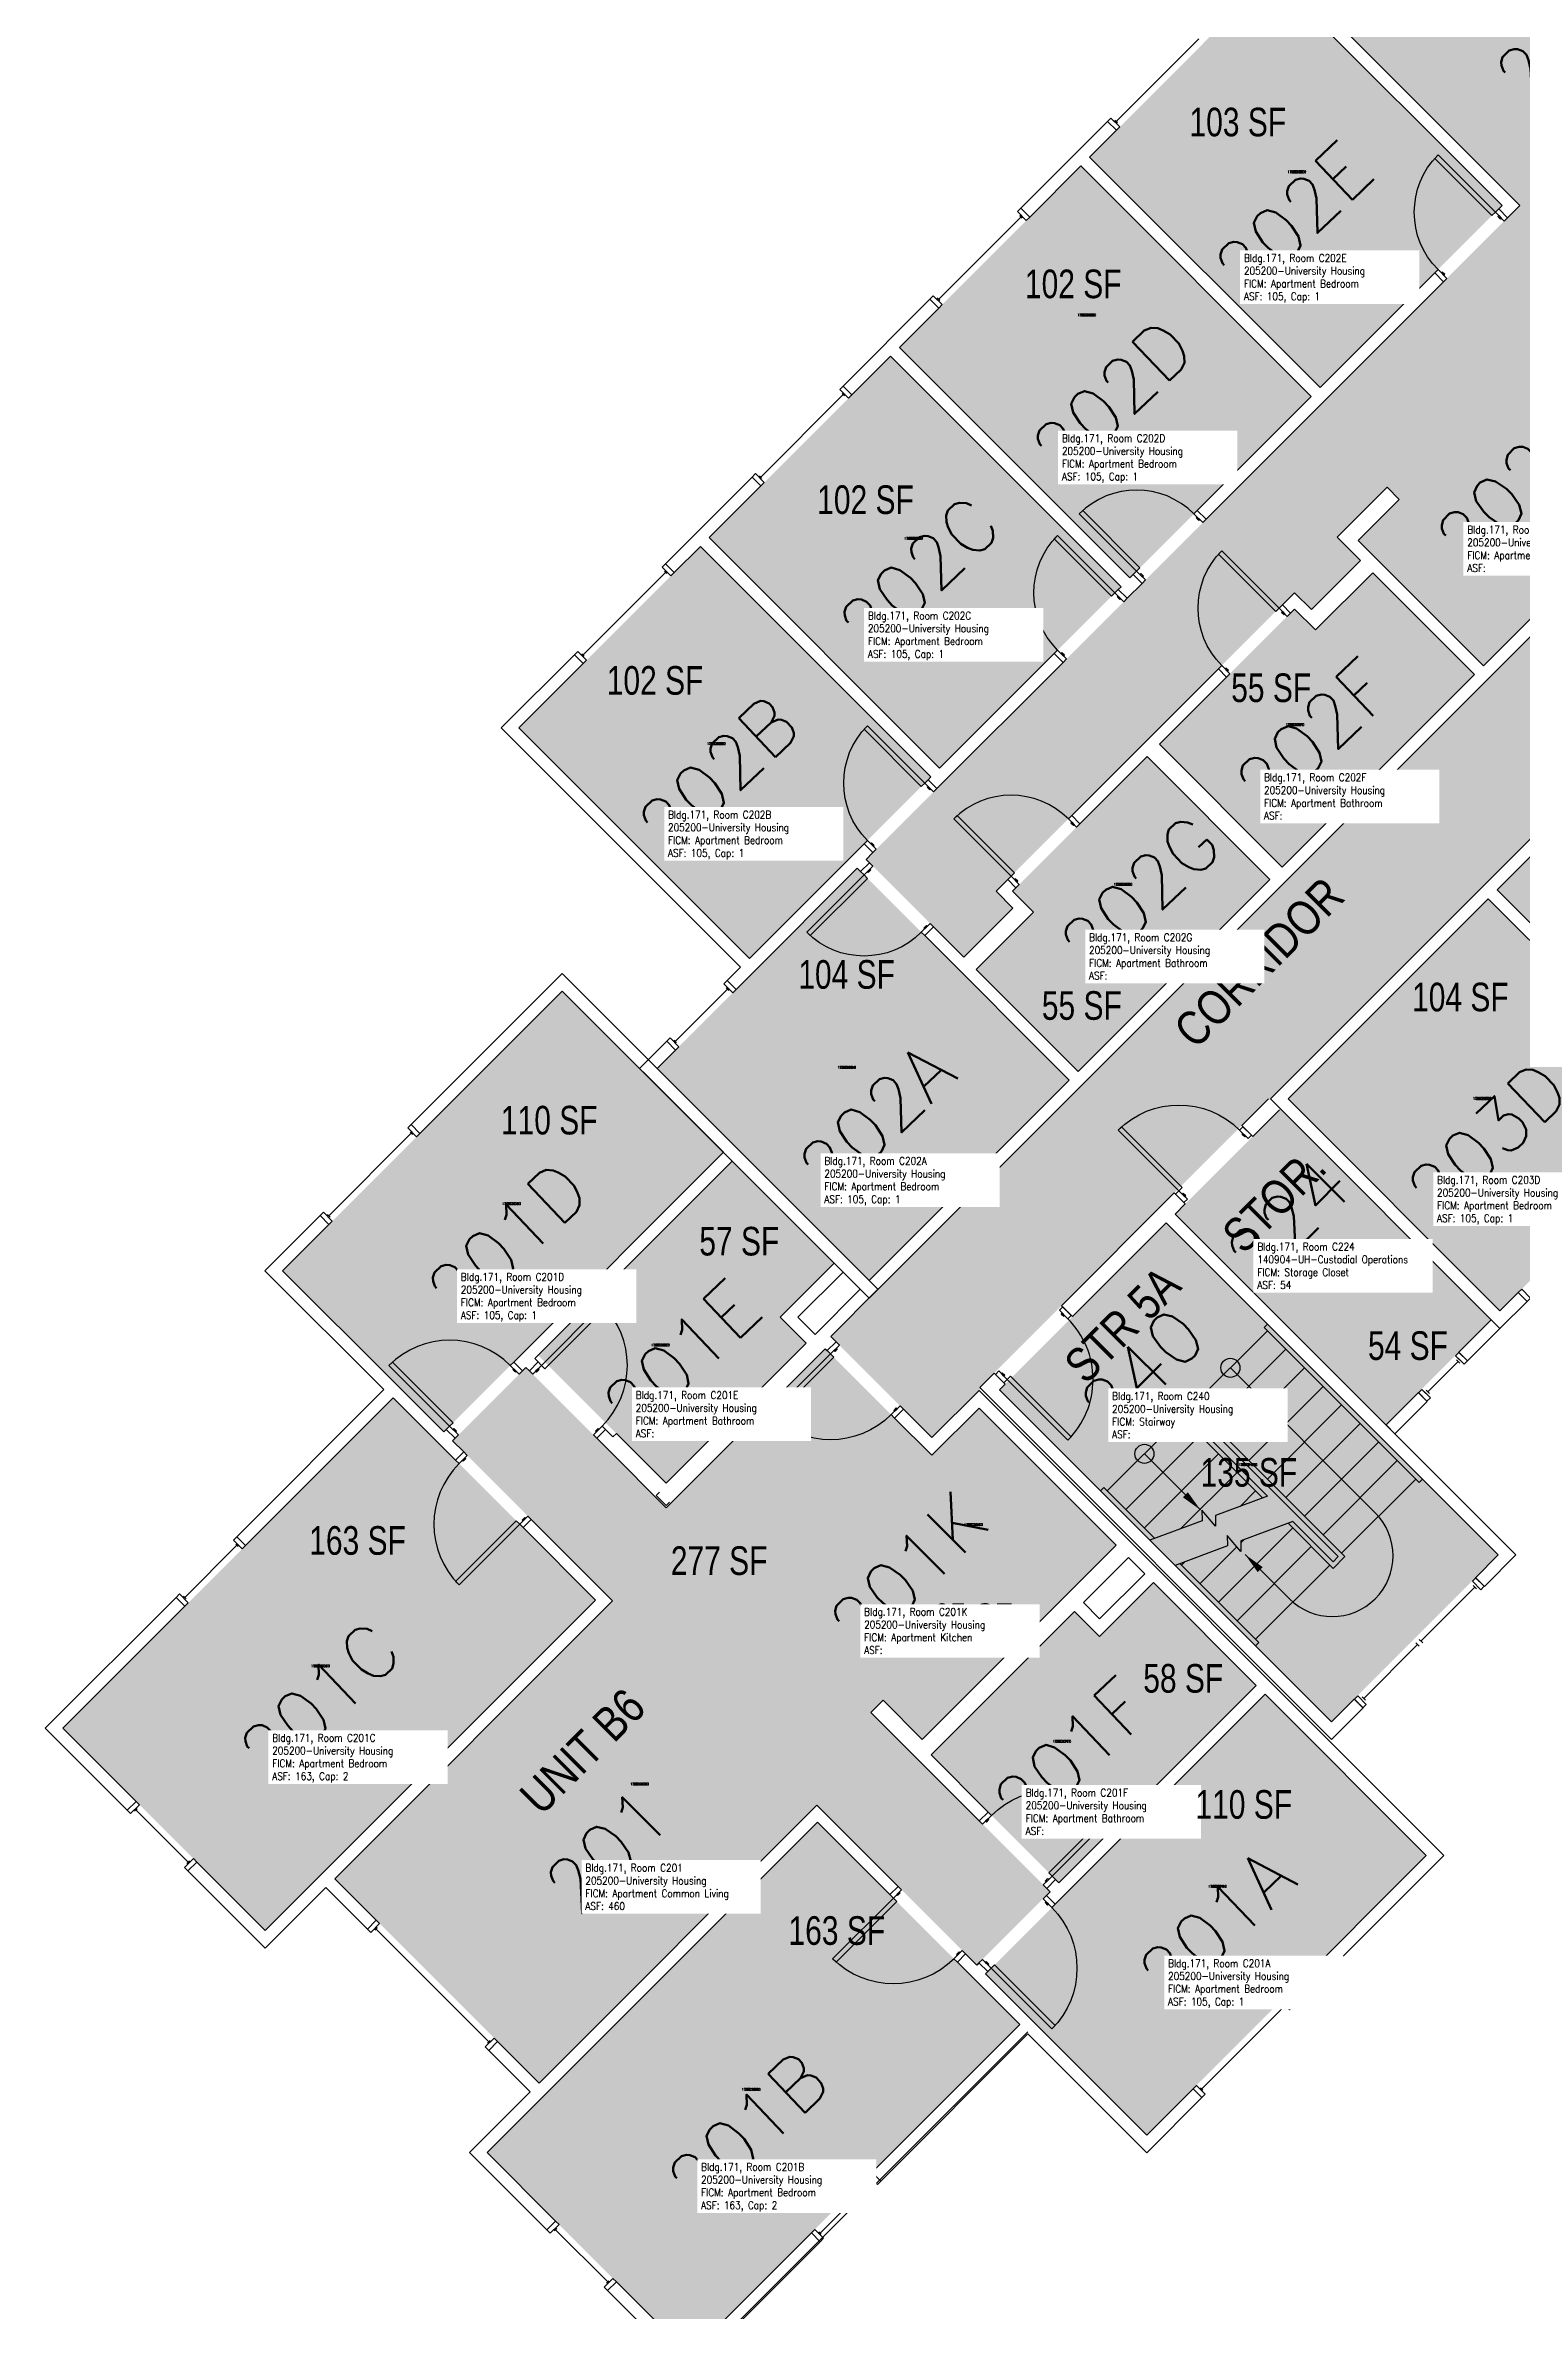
# Model space of a CAD drawing. Header units: inches. Extents: x 56 to 3925, y -1092 to 1472.
# Drawn here: x 56 to 675, y -216 to 735 of the extents above; entities that cross this region are included whole.
import ezdxf
from ezdxf.enums import TextEntityAlignment as Align

# ---------------------------------------------------------------- set-up
doc = ezdxf.new("R2010")
doc.units = ezdxf.units.IN
doc.header["$LTSCALE"] = 48
doc.header["$MEASUREMENT"] = 0
for name, color, linetype in [('A-DOOR', 2, 'Continuous'), ('A-FLOR', 3, 'Continuous'), ('A-GLAZ', 1, 'Continuous'), ('A-IDEN-RNUM', 7, 'Continuous'), ('A-IDEN-SNUM', 4, 'Continuous'), ('A-IDEN-VNUM', 4, 'Continuous'), ('A-MISC', 1, 'Continuous'), ('A-WALL', 5, 'Continuous'), ('AREA-TEXT', 3, 'Continuous'), ('Rooms-Category-Color', 7, 'Continuous'), ('Rooms-College-Color', 7, 'Continuous'), ('Rooms-Department-Color', 7, 'Continuous'), ('Rooms-Division-Color', 7, 'Continuous'), ('Rooms-Information', 7, 'Continuous')]:
    doc.layers.add(name, color=color, linetype=linetype)
doc.styles.add('AREA', font='arial.ttf', dxfattribs={"width": 0.75, "height": 12})
doc.styles.add('DIMS', font='ARIALN.TTF')
doc.styles.add('ROOMSNUMBER', font='txt.shx', dxfattribs={"height": 0.03})
doc.styles.add('ROOMVNUMBER', font='simplex.shx', dxfattribs={"width": 0.85})
doc.styles.get("Standard").update_dxf_attribs({"font": 'ARIALN.TTF'})
doc.dimstyles.new('NBA 2004', dxfattribs={"dimscale": 128, "dimtxt": 0.125, "dimasz": 0.09375, "dimexe": 0.125, "dimexo": 0.125, "dimgap": 0.0625, "dimtad": 1, "dimdec": 3, "dimzin": 3, "dimdsep": 46, "dimlunit": 4, "dimtxsty": 'DIMS', "dimblk": 'ARCHTICK', "dimcen": 0.09375, "dimdle": 0.125, "dimclrd": 256, "dimclre": 256, "dimclrt": 2, "dimadec": 0, "dimazin": 0, "dimtfac": 0.75, "dimtdec": 3, "dimtmove": 2, "dimatfit": 2, "dimfxl": 0.125, "dimfrac": 2, "dimtolj": 1, "dimtzin": 0, "dimlwd": -1, "dimlwe": -1, "dimarcsym": 0})

# ---------------------------------------------------------------- blocks, each defined once
blk = doc.blocks.new('_ArchTick')
at = {"color": 0, "linetype": 'ByBlock', "const_width": 0.15}
blk.add_lwpolyline([(-0.5, -0.5), (0.5, 0.5)], dxfattribs=at)

msp = doc.modelspace()

# ---------------------------------------------------------------- hatches: boundary and pattern name
at = {"layer": 'Rooms-Category-Color', "true_color": 0xadadad}
for points in [[(569.68, 292.65), (829.92, 552.89), (847.6, 535.21), (905.81, 593.42), (888.13, 611.1), (1018.27, 741.23), (1035.94, 723.55), (1094.16, 781.77), (1076.48, 799.44), (1290.58, 1013.54), (1248.16, 1055.96), (385.23, 193.02), (427.66, 150.59), (448.16, 171.1), (447.71, 171.55), (568.89, 292.74), (569.33, 292.29)], [(595.32, 31.37), (665.32, 101.38), (526.02, 240.67), (456.02, 170.67)]]:
    msp.add_hatch(color=253, dxfattribs=at).paths.add_polyline_path(points)
at = {"layer": 'Rooms-Category-Color', "true_color": 0x728ef3}
for points in [[(400.07, 393.15), (674.33, 667.41), (588.77, 752.97), (684.59, 848.79), (801.35, 732.03), (780.95, 711.63), (792.71, 699.87), (796.16, 703.32), (787.85, 711.63), (804.8, 728.58), (859.07, 674.31), (842.12, 657.36), (823.03, 676.45), (819.58, 673), (820.99, 671.59), (775.74, 626.34), (793.42, 608.66), (760.75, 575.99), (750.85, 585.89), (745.72, 580.76), (703.04, 623.45), (623.76, 544.16), (618.63, 549.29), (597.68, 528.34), (607.48, 518.54), (586.89, 497.94), (579.82, 505.01), (454.6, 379.8), (461.67, 372.73), (441.08, 352.13)], [(493.85, 687.74), (570.21, 764.11), (666.91, 667.41), (590.54, 591.05)], [(414.03, 607.93), (490.13, 684.03), (586.83, 587.33), (510.73, 511.23)], [(755.62, 570.86), (659.1, 474.34), (606.52, 526.93), (703.04, 623.45)], [(410.32, 604.22), (334.22, 528.11), (430.91, 431.42), (507.02, 507.52)], [(330.5, 524.4), (254.4, 448.3), (351.1, 351.6), (427.2, 427.7)], [(574.64, 389.89), (655.39, 470.63), (612.61, 513.41), (588.57, 489.37), (579.82, 498.12), (523.11, 441.42)], [(743.1, 350.1), (799.06, 406.06), (744.79, 460.33), (664.79, 380.33), (707.57, 337.55), (731.61, 361.59)], [(461.5, 379.8), (517.99, 436.29), (569.52, 384.76), (488.98, 304.23), (446.2, 347.01), (470.25, 371.05)], [(401.3, 216.55), (312.38, 305.46), (396.35, 389.43), (485.27, 300.51)], [(577.11, 292.65), (666.03, 203.73), (750, 287.7), (661.08, 376.62)], [(272.53, 337.89), (340.15, 270.27), (252.08, 182.2), (222.86, 152.98), (155.24, 220.6)], [(573.84, 288.49), (529.73, 244.39), (618.21, 155.91), (662.31, 200.02)], [(343.86, 266.56), (386.66, 223.76), (364.03, 201.13), (374.97, 190.2), (316.19, 131.42), (262.46, 185.15)], [(262.81, -120.14), (177.09, -34.42), (293.67, 82.17), (226.57, 149.27), (257.33, 180.03), (316.19, 121.17), (382.93, 187.9), (427.66, 143.17), (366.05, 81.56), (407.15, 40.46), (402.02, 35.34), (477.24, -39.88), (446.48, -70.64), (379.4, -3.55)], [(201.65, 167.3), (286.5, 82.45), (147.91, -56.15), (63.05, 28.71)], [(447.45, 162.97), (505, 105.43), (423.59, 24.02), (366.05, 81.56)], [(520.65, 89.77), (563.77, 46.65), (480.95, -36.17), (427.3, 17.48), (487.49, 77.67), (498.02, 67.15)], [(567.49, 42.94), (635.1, -24.68), (517.81, -141.97), (450.19, -74.35)], [(379.66, -10.71), (464.51, -95.57), (325.92, -234.16), (241.07, -149.31)]]:
    msp.add_hatch(color=171, dxfattribs=at).paths.add_polyline_path(points)
at = {"layer": 'Rooms-College-Color', "true_color": 0xadadad}
for points in [[(569.68, 292.65), (829.92, 552.89), (847.6, 535.21), (905.81, 593.42), (888.13, 611.1), (1018.27, 741.23), (1035.94, 723.55), (1094.16, 781.77), (1076.48, 799.44), (1290.58, 1013.54), (1248.16, 1055.96), (385.23, 193.02), (427.66, 150.59), (448.16, 171.1), (447.71, 171.55), (568.89, 292.74), (569.33, 292.29)], [(400.07, 393.15), (674.33, 667.41), (588.77, 752.97), (684.59, 848.79), (801.35, 732.03), (780.95, 711.63), (792.71, 699.87), (796.16, 703.32), (787.85, 711.63), (804.8, 728.58), (859.07, 674.31), (842.12, 657.36), (823.03, 676.45), (819.58, 673), (820.99, 671.59), (775.74, 626.34), (793.42, 608.66), (760.75, 575.99), (750.85, 585.89), (745.72, 580.76), (703.04, 623.45), (623.76, 544.16), (618.63, 549.29), (597.68, 528.34), (607.48, 518.54), (586.89, 497.94), (579.82, 505.01), (454.6, 379.8), (461.67, 372.73), (441.08, 352.13)], [(493.85, 687.74), (570.21, 764.11), (666.91, 667.41), (590.54, 591.05)], [(414.03, 607.93), (490.13, 684.03), (586.83, 587.33), (510.73, 511.23)], [(755.62, 570.86), (659.1, 474.34), (606.52, 526.93), (703.04, 623.45)], [(410.32, 604.22), (334.22, 528.11), (430.91, 431.42), (507.02, 507.52)], [(330.5, 524.4), (254.4, 448.3), (351.1, 351.6), (427.2, 427.7)], [(574.64, 389.89), (655.39, 470.63), (612.61, 513.41), (588.57, 489.37), (579.82, 498.12), (523.11, 441.42)], [(743.1, 350.1), (799.06, 406.06), (744.79, 460.33), (664.79, 380.33), (707.57, 337.55), (731.61, 361.59)], [(461.5, 379.8), (517.99, 436.29), (569.52, 384.76), (488.98, 304.23), (446.2, 347.01), (470.25, 371.05)], [(401.3, 216.55), (312.38, 305.46), (396.35, 389.43), (485.27, 300.51)], [(577.11, 292.65), (666.03, 203.73), (750, 287.7), (661.08, 376.62)], [(272.53, 337.89), (340.15, 270.27), (252.08, 182.2), (222.86, 152.98), (155.24, 220.6)], [(573.84, 288.49), (529.73, 244.39), (618.21, 155.91), (662.31, 200.02)], [(343.86, 266.56), (386.66, 223.76), (364.03, 201.13), (374.97, 190.2), (316.19, 131.42), (262.46, 185.15)], [(595.32, 31.37), (665.32, 101.38), (526.02, 240.67), (456.02, 170.67)], [(262.81, -120.14), (177.09, -34.42), (293.67, 82.17), (226.57, 149.27), (257.33, 180.03), (316.19, 121.17), (382.93, 187.9), (427.66, 143.17), (366.05, 81.56), (407.15, 40.46), (402.02, 35.34), (477.24, -39.88), (446.48, -70.64), (379.4, -3.55)], [(201.65, 167.3), (286.5, 82.45), (147.91, -56.15), (63.05, 28.71)], [(447.45, 162.97), (505, 105.43), (423.59, 24.02), (366.05, 81.56)], [(520.65, 89.77), (563.77, 46.65), (480.95, -36.17), (427.3, 17.48), (487.49, 77.67), (498.02, 67.15)], [(567.49, 42.94), (635.1, -24.68), (517.81, -141.97), (450.19, -74.35)], [(379.66, -10.71), (464.51, -95.57), (325.92, -234.16), (241.07, -149.31)]]:
    msp.add_hatch(color=253, dxfattribs=at).paths.add_polyline_path(points)
at = {"layer": 'Rooms-Department-Color', "true_color": 0xacacac}
for points in [[(569.68, 292.65), (829.92, 552.89), (847.6, 535.21), (905.81, 593.42), (888.13, 611.1), (1018.27, 741.23), (1035.94, 723.55), (1094.16, 781.77), (1076.48, 799.44), (1290.58, 1013.54), (1248.16, 1055.96), (385.23, 193.02), (427.66, 150.59), (448.16, 171.1), (447.71, 171.55), (568.89, 292.74), (569.33, 292.29)], [(595.32, 31.37), (665.32, 101.38), (526.02, 240.67), (456.02, 170.67)]]:
    msp.add_hatch(color=253, dxfattribs=at).paths.add_polyline_path(points)
at = {"layer": 'Rooms-Department-Color', "true_color": 0x604aed}
for points in [[(400.07, 393.15), (674.33, 667.41), (588.77, 752.97), (684.59, 848.79), (801.35, 732.03), (780.95, 711.63), (792.71, 699.87), (796.16, 703.32), (787.85, 711.63), (804.8, 728.58), (859.07, 674.31), (842.12, 657.36), (823.03, 676.45), (819.58, 673), (820.99, 671.59), (775.74, 626.34), (793.42, 608.66), (760.75, 575.99), (750.85, 585.89), (745.72, 580.76), (703.04, 623.45), (623.76, 544.16), (618.63, 549.29), (597.68, 528.34), (607.48, 518.54), (586.89, 497.94), (579.82, 505.01), (454.6, 379.8), (461.67, 372.73), (441.08, 352.13)], [(493.85, 687.74), (570.21, 764.11), (666.91, 667.41), (590.54, 591.05)], [(414.03, 607.93), (490.13, 684.03), (586.83, 587.33), (510.73, 511.23)], [(755.62, 570.86), (659.1, 474.34), (606.52, 526.93), (703.04, 623.45)], [(410.32, 604.22), (334.22, 528.11), (430.91, 431.42), (507.02, 507.52)], [(330.5, 524.4), (254.4, 448.3), (351.1, 351.6), (427.2, 427.7)], [(574.64, 389.89), (655.39, 470.63), (612.61, 513.41), (588.57, 489.37), (579.82, 498.12), (523.11, 441.42)], [(743.1, 350.1), (799.06, 406.06), (744.79, 460.33), (664.79, 380.33), (707.57, 337.55), (731.61, 361.59)], [(461.5, 379.8), (517.99, 436.29), (569.52, 384.76), (488.98, 304.23), (446.2, 347.01), (470.25, 371.05)], [(401.3, 216.55), (312.38, 305.46), (396.35, 389.43), (485.27, 300.51)], [(577.11, 292.65), (666.03, 203.73), (750, 287.7), (661.08, 376.62)], [(272.53, 337.89), (340.15, 270.27), (252.08, 182.2), (222.86, 152.98), (155.24, 220.6)], [(573.84, 288.49), (529.73, 244.39), (618.21, 155.91), (662.31, 200.02)], [(343.86, 266.56), (386.66, 223.76), (364.03, 201.13), (374.97, 190.2), (316.19, 131.42), (262.46, 185.15)], [(262.81, -120.14), (177.09, -34.42), (293.67, 82.17), (226.57, 149.27), (257.33, 180.03), (316.19, 121.17), (382.93, 187.9), (427.66, 143.17), (366.05, 81.56), (407.15, 40.46), (402.02, 35.34), (477.24, -39.88), (446.48, -70.64), (379.4, -3.55)], [(201.65, 167.3), (286.5, 82.45), (147.91, -56.15), (63.05, 28.71)], [(447.45, 162.97), (505, 105.43), (423.59, 24.02), (366.05, 81.56)], [(520.65, 89.77), (563.77, 46.65), (480.95, -36.17), (427.3, 17.48), (487.49, 77.67), (498.02, 67.15)], [(567.49, 42.94), (635.1, -24.68), (517.81, -141.97), (450.19, -74.35)], [(379.66, -10.71), (464.51, -95.57), (325.92, -234.16), (241.07, -149.31)]]:
    msp.add_hatch(color=173, dxfattribs=at).paths.add_polyline_path(points)
at = {"layer": 'Rooms-Division-Color', "true_color": 0xadadad}
for points in [[(569.68, 292.65), (829.92, 552.89), (847.6, 535.21), (905.81, 593.42), (888.13, 611.1), (1018.27, 741.23), (1035.94, 723.55), (1094.16, 781.77), (1076.48, 799.44), (1290.58, 1013.54), (1248.16, 1055.96), (385.23, 193.02), (427.66, 150.59), (448.16, 171.1), (447.71, 171.55), (568.89, 292.74), (569.33, 292.29)], [(595.32, 31.37), (665.32, 101.38), (526.02, 240.67), (456.02, 170.67)]]:
    msp.add_hatch(color=253, dxfattribs=at).paths.add_polyline_path(points)
at = {"layer": 'Rooms-Division-Color', "true_color": 0x604aed}
for points in [[(400.07, 393.15), (674.33, 667.41), (588.77, 752.97), (684.59, 848.79), (801.35, 732.03), (780.95, 711.63), (792.71, 699.87), (796.16, 703.32), (787.85, 711.63), (804.8, 728.58), (859.07, 674.31), (842.12, 657.36), (823.03, 676.45), (819.58, 673), (820.99, 671.59), (775.74, 626.34), (793.42, 608.66), (760.75, 575.99), (750.85, 585.89), (745.72, 580.76), (703.04, 623.45), (623.76, 544.16), (618.63, 549.29), (597.68, 528.34), (607.48, 518.54), (586.89, 497.94), (579.82, 505.01), (454.6, 379.8), (461.67, 372.73), (441.08, 352.13)], [(493.85, 687.74), (570.21, 764.11), (666.91, 667.41), (590.54, 591.05)], [(414.03, 607.93), (490.13, 684.03), (586.83, 587.33), (510.73, 511.23)], [(755.62, 570.86), (659.1, 474.34), (606.52, 526.93), (703.04, 623.45)], [(410.32, 604.22), (334.22, 528.11), (430.91, 431.42), (507.02, 507.52)], [(330.5, 524.4), (254.4, 448.3), (351.1, 351.6), (427.2, 427.7)], [(574.64, 389.89), (655.39, 470.63), (612.61, 513.41), (588.57, 489.37), (579.82, 498.12), (523.11, 441.42)], [(743.1, 350.1), (799.06, 406.06), (744.79, 460.33), (664.79, 380.33), (707.57, 337.55), (731.61, 361.59)], [(461.5, 379.8), (517.99, 436.29), (569.52, 384.76), (488.98, 304.23), (446.2, 347.01), (470.25, 371.05)], [(401.3, 216.55), (312.38, 305.46), (396.35, 389.43), (485.27, 300.51)], [(577.11, 292.65), (666.03, 203.73), (750, 287.7), (661.08, 376.62)], [(272.53, 337.89), (340.15, 270.27), (252.08, 182.2), (222.86, 152.98), (155.24, 220.6)], [(573.84, 288.49), (529.73, 244.39), (618.21, 155.91), (662.31, 200.02)], [(343.86, 266.56), (386.66, 223.76), (364.03, 201.13), (374.97, 190.2), (316.19, 131.42), (262.46, 185.15)], [(262.81, -120.14), (177.09, -34.42), (293.67, 82.17), (226.57, 149.27), (257.33, 180.03), (316.19, 121.17), (382.93, 187.9), (427.66, 143.17), (366.05, 81.56), (407.15, 40.46), (402.02, 35.34), (477.24, -39.88), (446.48, -70.64), (379.4, -3.55)], [(201.65, 167.3), (286.5, 82.45), (147.91, -56.15), (63.05, 28.71)], [(447.45, 162.97), (505, 105.43), (423.59, 24.02), (366.05, 81.56)], [(520.65, 89.77), (563.77, 46.65), (480.95, -36.17), (427.3, 17.48), (487.49, 77.67), (498.02, 67.15)], [(567.49, 42.94), (635.1, -24.68), (517.81, -141.97), (450.19, -74.35)], [(379.66, -10.71), (464.51, -95.57), (325.92, -234.16), (241.07, -149.31)]]:
    msp.add_hatch(color=173, dxfattribs=at).paths.add_polyline_path(points)

# ---------------------------------------------------------------- linework, layer by layer
at = {"layer": 'A-DOOR'}
for points in [[(664.08, 664.59), (662.67, 663.17), (638.63, 687.21), (640.04, 688.63)], [(667.79, 660.87), (669.21, 662.29), (665.5, 666), (664.08, 664.59)], [(666.56, 662.11), (666.2, 661.76), (665.14, 662.82), (665.5, 663.17)], [(643.75, 636.83), (642.34, 635.42), (638.63, 639.13), (640.04, 640.54)], [(642.51, 638.07), (642.87, 638.42), (641.81, 639.48), (641.45, 639.13)], [(513.56, 514.06), (514.97, 515.47), (490.93, 539.52), (489.51, 538.1)], [(541.31, 534.39), (542.72, 535.8), (539.01, 539.52), (537.6, 538.1)], [(540.07, 535.63), (539.72, 535.27), (538.66, 536.33), (539.01, 536.69)], [(504.45, 504.96), (503.04, 503.54), (479, 527.58), (480.41, 529)], [(517.27, 510.35), (515.85, 508.93), (512.14, 512.65), (513.56, 514.06)], [(573.33, 498.53), (571.92, 497.11), (547.87, 521.15), (549.29, 522.57)], [(508.16, 501.24), (509.58, 502.66), (505.87, 506.37), (504.45, 504.96)], [(516.03, 511.59), (516.38, 511.94), (515.32, 513), (514.97, 512.65)], [(506.93, 502.48), (506.57, 502.13), (505.51, 503.19), (505.87, 503.54)], [(576.78, 495.08), (578.19, 496.49), (574.74, 499.94), (573.33, 498.53)], [(575.8, 496.05), (575.45, 495.7), (574.39, 496.76), (574.74, 497.11)], [(484.12, 477.2), (482.71, 475.79), (479, 479.5), (480.41, 480.91)], [(482.89, 478.44), (483.24, 478.79), (482.18, 479.85), (481.82, 479.5)], [(552.74, 471.04), (551.32, 469.62), (547.87, 473.07), (549.29, 474.49)], [(551.76, 472.01), (552.12, 472.36), (551.06, 473.42), (550.7, 473.07)], [(424.64, 425.14), (423.22, 423.73), (399.18, 447.77), (400.6, 449.18)], [(428.35, 421.43), (429.76, 422.84), (426.05, 426.56), (424.64, 425.14)], [(427.11, 422.67), (426.76, 422.31), (425.7, 423.37), (426.05, 423.73)], [(460.88, 386.07), (462.29, 387.49), (438.25, 411.53), (436.84, 410.12)], [(488.37, 406.67), (489.78, 408.08), (486.33, 411.53), (484.92, 410.12)], [(487.39, 407.64), (487.04, 407.29), (485.98, 408.35), (486.33, 408.7)], [(404.31, 397.39), (402.89, 395.97), (399.18, 399.69), (400.6, 401.1)], [(403.07, 398.63), (403.42, 398.98), (402.36, 400.04), (402.01, 399.69)], [(402.89, 390.32), (401.48, 391.73), (397.77, 388.02), (399.18, 386.6)], [(399.18, 386.6), (400.6, 385.19), (376.55, 361.15), (375.14, 362.56)], [(401.66, 389.08), (402.01, 388.73), (400.95, 387.67), (400.6, 388.02)], [(464.32, 382.63), (462.91, 381.21), (459.46, 384.66), (460.88, 386.07)], [(463.35, 383.6), (463.71, 383.95), (462.64, 385.01), (462.29, 384.66)], [(426.94, 366.28), (428.35, 364.86), (424.64, 361.15), (423.22, 362.56)], [(425.7, 365.04), (425.34, 365.39), (424.28, 364.33), (424.64, 363.98)], [(531.32, 254.11), (532.74, 255.52), (507.28, 280.98), (505.87, 279.57)], [(560.31, 276.03), (561.73, 277.44), (558.19, 280.98), (556.78, 279.57)], [(559.25, 277.09), (558.9, 276.74), (557.84, 277.8), (558.19, 278.15)], [(534.86, 250.57), (533.44, 249.16), (529.91, 252.7), (531.32, 254.11)], [(533.8, 251.63), (534.15, 251.99), (533.09, 253.05), (532.74, 252.7)], [(263.87, 180.91), (265.29, 179.5), (290.74, 204.95), (289.33, 206.37)], [(481.21, 203.99), (482.62, 205.41), (486.16, 201.87), (484.74, 200.46)], [(482.27, 202.93), (481.91, 202.58), (482.97, 201.52), (483.33, 201.87)], [(388.85, 189.4), (387.44, 190.81), (383.73, 187.1), (385.14, 185.68)], [(225.31, 155.44), (226.73, 156.85), (201.27, 182.31), (199.86, 180.89)], [(254.48, 177.18), (255.9, 178.59), (252.18, 182.31), (250.77, 180.89)], [(260.16, 177.2), (258.75, 178.61), (262.46, 182.33), (263.87, 180.91)], [(385.14, 185.68), (386.56, 184.27), (361.1, 158.81), (359.69, 160.23)], [(387.62, 188.16), (387.97, 187.81), (386.91, 186.75), (386.56, 187.1)], [(253.25, 178.42), (252.89, 178.06), (251.83, 179.12), (252.18, 179.48)], [(261.4, 178.44), (261.75, 178.08), (262.81, 179.14), (262.46, 179.5)], [(455.75, 178.54), (454.34, 177.12), (457.87, 173.59), (459.29, 175)], [(456.81, 177.48), (457.16, 177.83), (458.22, 176.77), (457.87, 176.42)], [(459.29, 175), (460.7, 176.42), (486.16, 150.96), (484.74, 149.55)], [(414.31, 163.94), (415.72, 162.53), (412.01, 158.81), (410.6, 160.23)], [(413.07, 162.7), (412.72, 163.06), (411.66, 162), (412.01, 161.64)], [(229.03, 151.72), (227.61, 150.31), (223.9, 154.02), (225.31, 155.44)], [(227.79, 152.96), (228.14, 153.31), (227.08, 154.38), (226.73, 154.02)], [(285.62, 151.74), (287.03, 150.33), (290.74, 154.04), (289.33, 155.46)], [(286.85, 152.98), (286.5, 153.33), (287.56, 154.4), (287.91, 154.04)], [(232.69, 143.15), (231.27, 144.57), (227.83, 141.12), (229.24, 139.71)], [(231.71, 142.18), (232.07, 141.83), (231.01, 140.77), (230.65, 141.12)], [(254.7, 114.25), (253.28, 115.67), (227.83, 90.21), (229.24, 88.8)], [(258.14, 117.7), (259.56, 116.28), (256.11, 112.84), (254.7, 114.25)], [(257.17, 116.73), (256.82, 117.08), (255.76, 116.02), (256.11, 115.67)], [(448.96, -11.6), (447.54, -10.18), (451.26, -6.47), (452.67, -7.89)], [(450.19, -10.36), (450.55, -10.71), (451.61, -9.65), (451.26, -9.3)], [(478.13, -33.34), (476.71, -31.93), (502.17, -6.47), (503.58, -7.89)], [(414.92, -39.08), (413.51, -37.67), (410.06, -41.12), (411.48, -42.53)], [(474.41, -37.05), (475.83, -38.47), (479.54, -34.76), (478.13, -33.34)], [(475.65, -35.82), (475.3, -35.46), (476.36, -34.4), (476.71, -34.76)], [(411.48, -42.53), (412.89, -43.95), (387.44, -69.4), (386.02, -67.99)], [(413.95, -40.06), (414.31, -40.41), (413.25, -41.47), (412.89, -41.12)], [(474.29, -42.84), (475.7, -41.42), (479.41, -45.13), (478, -46.55)], [(475.53, -44.07), (475.17, -44.43), (476.23, -45.49), (476.59, -45.13)], [(440.38, -64.54), (441.79, -65.95), (438.35, -69.4), (436.93, -67.99)], [(439.41, -65.51), (439.05, -65.16), (437.99, -66.22), (438.35, -66.57)], [(448.83, -68.29), (447.42, -69.71), (451.13, -73.42), (452.54, -72)], [(450.07, -69.53), (450.42, -69.18), (451.48, -70.24), (451.13, -70.59)], [(452.54, -72), (453.96, -70.59), (479.41, -96.05), (478, -97.46)]]:
    msp.add_lwpolyline(points, close=True, dxfattribs=at)
at = {"layer": 'A-DOOR', "extrusion": (0, 0, -1)}
for centre, radius, start, end in [((-664.08, 664.59), 34, 315, 45), ((-504.45, 504.96), 34, 315, 45), ((-573.33, 498.53), 34, 315, 45), ((-424.64, 425.14), 34, 315, 45), ((-399.18, 386.6), 34, 225, 315), ((-531.32, 254.11), 36, 44.99979, 134.99979), ((-385.14, 185.68), 36, 225, 315), ((-478.13, -33.34), 36, 45, 135), ((-452.54, -72), 36, 135, 225), ((-411.48, -42.53), 36, 225, 315)]:
    msp.add_arc(centre, radius, start, end, dxfattribs=at)
at = {"layer": 'A-DOOR'}
for centre, radius, start, end in [((513.56, 514.06), 34, 45, 135), ((460.88, 386.07), 34, 45, 135), ((263.87, 180.91), 36, 315, 45), ((459.29, 175), 36, 315.00021, 45.00021), ((225.31, 155.44), 36, 45, 135), ((254.7, 114.25), 36, 135, 225)]:
    msp.add_arc(centre, radius, start, end, dxfattribs=at)
at = {"layer": 'A-FLOR'}
for p, q in [((537.33, 164.31), (568.45, 195.42)), ((567.03, 196.83), (568.45, 198.25)), ((567.03, 196.83), (632.08, 131.78)), ((545.11, 156.53), (576.22, 187.64)), ((552.89, 179.86), (613.7, 119.05)), ((552.89, 148.75), (584, 179.86)), ((560.67, 140.97), (591.78, 172.09)), ((535.92, 165.72), (530.97, 160.77)), ((535.92, 162.89), (533.8, 160.77)), ((535.92, 165.72), (600.97, 100.67)), ((535.92, 162.89), (598.14, 100.67)), ((568.45, 133.19), (599.56, 164.31)), ((532.38, 159.36), (501.27, 128.24)), ((566.48, 125.26), (530.97, 160.77)), ((568.54, 126.03), (533.8, 160.77)), ((576.22, 125.42), (607.34, 156.53)), ((540.16, 151.58), (509.05, 120.47)), ((547.94, 143.8), (516.83, 112.69)), ((584, 117.64), (615.11, 148.75)), ((555.72, 136.02), (532.09, 112.4)), ((591.78, 109.86), (622.89, 140.97)), ((599.56, 102.08), (630.67, 133.19)), ((632.08, 131.78), (633.5, 133.19)), ((499.86, 129.66), (498.44, 128.24)), ((499.86, 129.66), (521.19, 108.32)), ((563.5, 128.24), (556.96, 121.71)), ((577.09, 114.65), (596.02, 95.72)), ((579.15, 115.42), (596.02, 98.55)), ((555.62, 104.82), (540.16, 89.35)), ((579.05, 112.69), (547.94, 81.58)), ((579.05, 112.69), (547.94, 81.58)), ((586.83, 104.91), (555.72, 73.8)), ((558.51, 107.7), (557.26, 106.45)), ((531.8, 97.71), (564.91, 64.61)), ((533.66, 98.41), (532.38, 97.13)), ((594.61, 97.13), (563.5, 66.02)), ((598.14, 100.67), (596.02, 98.55)), ((600.97, 100.67), (596.02, 95.72)), ((563.5, 63.19), (564.91, 64.61))]:
    msp.add_line(p, q, dxfattribs=at)
for points in [[(568.54, 126.03), (546.64, 117.86), (546.69, 113.47), (540.98, 120.13), (541.03, 115.74), (519.14, 107.55)], [(579.15, 115.42), (557.25, 107.25), (557.3, 102.87), (551.59, 109.52), (551.64, 105.13), (529.74, 96.94)]]:
    msp.add_lwpolyline(points, dxfattribs=at)
for centre in [(552.89, 179.86), (516.83, 143.8)]:
    msp.add_circle(centre, 4, dxfattribs=at)
msp.add_arc((595.67, 101.02), 25.5, 225.00021, 45.00021, dxfattribs=at)
at = {"layer": 'A-GLAZ'}
for p, q in [((539.66, 737.27), (505.01, 702.62)), ((505.54, 702.09), (504.48, 703.15)), ((465.07, 662.68), (430.43, 628.04)), ((465.6, 662.15), (464.54, 663.21)), ((430.96, 627.51), (429.9, 628.57)), ((390.47, 588.08), (355.83, 553.44)), ((391, 587.55), (389.94, 588.62)), ((356.36, 552.91), (355.3, 553.97)), ((315.93, 513.54), (281.28, 478.89)), ((316.46, 513.01), (315.4, 514.07)), ((281.81, 478.36), (280.75, 479.42)), ((341.91, 338.7), (319.99, 316.78)), ((342.44, 338.17), (341.38, 339.23)), ((320.52, 316.25), (319.46, 317.31)), ((209.22, 278.29), (174.58, 243.64)), ((208.69, 278.82), (209.75, 277.76)), ((174.04, 244.17), (175.11, 243.11)), ((635.75, 169.74), (648.48, 182.47)), ((648.83, 186.36), (647.42, 184.95)), ((647.42, 184.95), (650.96, 181.41)), ((647.77, 183.18), (649.19, 181.76)), ((649.9, 182.47), (648.48, 183.89)), ((652.37, 182.82), (648.83, 186.36)), ((650.96, 181.41), (652.37, 182.82)), ((631.86, 169.39), (633.28, 170.8)), ((635.4, 165.85), (631.86, 169.39)), ((633.28, 170.8), (636.81, 167.27)), ((634.34, 169.74), (635.75, 168.33)), ((635.05, 170.45), (636.46, 169.04)), ((636.81, 167.27), (635.4, 165.85)), ((136.08, 105.42), (114.16, 83.49)), ((135.55, 105.95), (136.61, 104.88)), ((655.51, 87.85), (632.88, 65.22)), ((656.22, 87.14), (654.8, 88.56)), ((113.62, 84.03), (114.69, 82.96)), ((608.84, 41.18), (631.47, 63.81)), ((632.17, 63.1), (630.76, 64.52)), ((633.59, 64.52), (632.17, 65.93)), ((609.55, 40.48), (608.13, 41.89)), ((94.18, -5.07), (93.12, -6.13)), ((115.57, -27.52), (93.65, -5.6)), ((116.1, -26.99), (115.04, -28.05)), ((194.93, -54.91), (193.87, -55.97)), ((194.4, -55.44), (241.78, -102.81)), ((575.5, -87.99), (540.86, -122.64)), ((576.04, -88.52), (574.97, -87.46)), ((242.31, -102.28), (241.24, -103.35)), ((541.39, -123.17), (540.33, -122.11)), ((402.64, -161.15), (380.72, -183.07)), ((403.17, -161.68), (402.11, -160.62)), ((270.24, -181.13), (269.18, -182.19)), ((269.71, -181.66), (291.63, -203.58)), ((381.25, -183.6), (380.19, -182.54)), ((292.16, -203.05), (291.1, -204.11))]:
    msp.add_line(p, q, dxfattribs=at)
for points in [[(502.8, 704.12), (501.39, 702.71), (505.1, 699), (506.51, 700.41)], [(463.57, 664.89), (464.99, 666.31), (468.7, 662.6), (467.28, 661.18)], [(428.22, 629.54), (426.8, 628.12), (430.51, 624.41), (431.93, 625.83)], [(388.97, 590.29), (390.39, 591.71), (394.1, 588), (392.68, 586.58)], [(353.62, 554.94), (352.2, 553.52), (355.91, 549.81), (357.33, 551.23)], [(314.43, 515.75), (315.84, 517.16), (319.55, 513.45), (318.14, 512.04)], [(279.07, 480.39), (277.66, 478.98), (281.37, 475.27), (282.78, 476.68)], [(340.41, 340.91), (341.82, 342.33), (345.53, 338.61), (344.12, 337.2)], [(317.78, 318.28), (316.37, 316.87), (320.08, 313.16), (321.49, 314.57)], [(211.43, 276.79), (212.85, 278.2), (209.14, 281.91), (207.72, 280.5)], [(176.08, 241.43), (174.66, 240.02), (170.95, 243.73), (172.37, 245.15)], [(678.85, 209.13), (677.43, 207.71), (673.72, 211.42), (675.13, 212.84)], [(138.29, 103.91), (139.7, 105.33), (135.99, 109.04), (134.57, 107.62)], [(654.45, 90.33), (655.86, 91.74), (659.4, 88.21), (657.98, 86.79)], [(115.66, 81.29), (114.24, 79.87), (110.53, 83.58), (111.95, 85)], [(606.36, 42.24), (604.95, 40.83), (608.49, 37.29), (609.9, 38.71)], [(91.44, -7.1), (90.03, -5.69), (93.74, -1.98), (95.15, -3.39)], [(114.07, -29.73), (115.48, -31.14), (119.19, -27.43), (117.78, -26.02)], [(192.19, -56.94), (190.77, -55.53), (194.49, -51.81), (195.9, -53.23)], [(574, -85.78), (575.42, -84.37), (579.13, -88.08), (577.71, -89.49)], [(240.27, -105.02), (241.69, -106.44), (245.4, -102.73), (243.98, -101.31)], [(538.65, -121.14), (537.23, -122.55), (540.94, -126.26), (542.36, -124.85)], [(401.14, -158.94), (402.55, -157.53), (406.27, -161.24), (404.85, -162.65)], [(267.5, -183.16), (266.08, -181.75), (269.79, -178.03), (271.21, -179.45)], [(378.51, -181.57), (377.1, -182.98), (380.81, -186.7), (382.22, -185.28)], [(290.12, -205.79), (291.54, -207.2), (295.25, -203.49), (293.84, -202.07)]]:
    msp.add_lwpolyline(points, close=True, dxfattribs=at)
at = {"layer": 'A-WALL'}
for p, q in [((570.21, 764.11), (666.91, 667.41)), ((674.33, 667.41), (588.77, 752.97)), ((501.39, 702.71), (464.99, 666.31)), ((493.85, 687.74), (505.1, 699)), ((505.1, 699), (501.39, 702.71)), ((590.54, 591.05), (493.85, 687.74)), ((468.7, 662.6), (490.13, 684.03)), ((490.13, 684.03), (586.83, 587.33)), ((464.99, 666.31), (468.7, 662.6)), ((666.91, 667.41), (665.5, 666)), ((665.5, 666), (669.21, 662.29)), ((669.21, 662.29), (674.33, 667.41)), ((638.63, 639.13), (590.54, 591.05)), ((642.34, 635.42), (638.63, 639.13)), ((426.8, 628.12), (390.39, 591.71)), ((430.51, 624.41), (426.8, 628.12)), ((542.72, 535.8), (642.34, 635.42)), ((414.03, 607.93), (430.51, 624.41)), ((492.25, 300.07), (800.58, 608.39)), ((394.1, 588), (410.32, 604.22)), ((410.32, 604.22), (507.02, 507.52)), ((510.73, 511.23), (414.03, 607.93)), ((390.39, 591.71), (394.1, 588)), ((586.83, 587.33), (539.01, 539.52)), ((755.62, 570.86), (659.1, 474.34)), ((352.2, 553.52), (315.84, 517.16)), ((355.91, 549.81), (352.2, 553.52)), ((660.63, 383.6), (829.92, 552.89)), ((334.22, 528.11), (355.91, 549.81)), ((618.63, 549.29), (597.68, 528.34)), ((606.52, 526.93), (623.76, 544.16)), ((623.76, 544.16), (618.63, 549.29)), ((539.01, 539.52), (542.72, 535.8)), ((319.55, 513.45), (330.5, 524.4)), ((330.5, 524.4), (427.2, 427.7)), ((430.91, 431.42), (334.22, 528.11)), ((597.68, 528.34), (607.48, 518.54)), ((659.1, 474.34), (606.52, 526.93)), ((315.84, 517.16), (319.55, 513.45)), ((607.48, 518.54), (586.89, 497.94)), ((588.57, 489.37), (612.61, 513.41)), ((612.61, 513.41), (655.39, 470.63)), ((507.02, 507.52), (505.87, 506.37)), ((505.87, 506.37), (509.58, 502.66)), ((509.58, 502.66), (515.85, 508.93)), ((512.14, 512.65), (510.73, 511.23)), ((515.85, 508.93), (512.14, 512.65)), ((579.82, 505.01), (574.74, 499.94)), ((586.89, 497.94), (579.82, 505.01)), ((574.74, 499.94), (578.19, 496.49)), ((578.19, 496.49), (579.82, 498.12)), ((579.82, 498.12), (588.57, 489.37)), ((277.66, 478.98), (246.98, 448.3)), ((254.4, 448.3), (281.37, 475.27)), ((281.37, 475.27), (277.66, 478.98)), ((429.76, 422.84), (482.71, 475.79)), ((479, 479.5), (430.91, 431.42)), ((482.71, 475.79), (479, 479.5)), ((547.87, 473.07), (486.33, 411.53)), ((523.11, 441.42), (551.32, 469.62)), ((551.32, 469.62), (547.87, 473.07)), ((655.39, 470.63), (574.64, 389.89)), ((744.79, 460.33), (664.79, 380.33)), ((246.98, 448.3), (347.39, 347.89)), ((351.1, 351.6), (254.4, 448.3)), ((574.64, 389.89), (523.11, 441.42)), ((427.2, 427.7), (426.05, 426.56)), ((489.78, 408.08), (517.99, 436.29)), ((517.99, 436.29), (569.52, 384.76)), ((426.05, 426.56), (429.76, 422.84)), ((486.33, 411.53), (489.78, 408.08)), ((399.18, 399.69), (351.1, 351.6)), ((402.89, 395.97), (399.18, 399.69)), ((397.77, 388.02), (401.48, 391.73)), ((400.07, 393.15), (402.89, 395.97)), ((401.48, 391.73), (400.07, 393.15)), ((351.54, 344.62), (396.35, 389.43)), ((396.35, 389.43), (397.77, 388.02)), ((459.46, 384.66), (454.6, 379.8)), ((462.91, 381.21), (459.46, 384.66)), ((461.5, 379.8), (462.91, 381.21)), ((569.52, 384.76), (488.98, 304.23)), ((569.68, 292.65), (660.63, 383.6)), ((664.79, 380.33), (707.57, 337.55)), ((461.67, 372.73), (441.08, 352.13)), ((446.2, 347.01), (470.25, 371.05)), ((454.6, 379.8), (461.67, 372.73)), ((470.25, 371.05), (461.5, 379.8)), ((661.08, 376.62), (577.11, 292.65)), ((718.35, 319.34), (661.08, 376.62)), ((428.35, 364.86), (424.64, 361.15)), ((424.64, 361.15), (485.27, 300.51)), ((441.08, 352.13), (428.35, 364.86)), ((272.53, 345.31), (209.14, 281.91)), ((405.03, 212.82), (272.53, 345.31)), ((347.39, 347.89), (341.82, 342.33)), ((341.82, 342.33), (345.53, 338.61)), ((345.53, 338.61), (351.54, 344.62)), ((488.98, 304.23), (446.2, 347.01)), ((212.85, 278.2), (272.53, 337.89)), ((272.53, 337.89), (340.15, 270.27)), ((316.37, 316.87), (304.96, 305.46)), ((320.08, 313.16), (316.37, 316.87)), ((304.96, 305.46), (401.3, 209.12)), ((312.38, 305.46), (320.08, 313.16)), ((401.3, 216.55), (312.38, 305.46)), ((485.27, 300.51), (401.3, 216.55)), ((401.3, 209.12), (492.25, 300.07)), ((557.66, 281.51), (568.89, 292.74)), ((573.48, 288.14), (562.26, 276.91)), ((666.03, 196.3), (569.68, 292.65)), ((577.11, 292.65), (666.03, 203.73)), ((209.14, 281.91), (212.85, 278.2)), ((562.26, 276.91), (557.66, 281.51)), ((340.15, 270.27), (252.18, 182.31)), ((261.04, 183.74), (343.86, 266.56)), ((343.86, 266.56), (386.66, 223.76)), ((529.38, 253.23), (482.09, 205.94)), ((529.38, 253.23), (533.97, 248.63)), ((533.97, 248.63), (529.73, 244.39)), ((170.95, 243.73), (147.82, 220.6)), ((155.24, 220.6), (174.66, 240.02)), ((174.66, 240.02), (170.95, 243.73)), ((526.02, 240.67), (486.69, 201.34)), ((665.32, 101.38), (526.02, 240.67)), ((529.73, 244.39), (672.74, 101.38)), ((147.82, 220.6), (197.68, 170.73)), ((201.82, 174.02), (155.24, 220.6)), ((386.66, 223.76), (364.03, 201.13)), ((371.46, 201.13), (390.37, 220.05)), ((390.37, 220.05), (397.6, 212.82)), ((397.6, 212.82), (378.69, 193.9)), ((385.23, 193.02), (405.03, 212.82)), ((666.03, 203.73), (673.72, 211.42)), ((673.72, 211.42), (677.43, 207.71)), ((364.03, 201.13), (374.97, 190.2)), ((378.69, 193.9), (371.46, 201.13)), ((486.69, 201.34), (482.09, 205.94)), ((662.31, 200.02), (648.75, 186.45)), ((666.03, 196.3), (662.31, 200.02)), ((677.43, 207.71), (666.03, 196.3)), ((374.97, 190.2), (316.19, 131.42)), ((383.73, 187.1), (387.44, 190.81)), ((387.44, 190.81), (385.23, 193.02)), ((652.46, 182.74), (666.03, 196.3)), ((252.18, 182.31), (255.9, 178.59)), ((258.75, 178.61), (262.46, 182.33)), ((262.46, 182.33), (261.04, 183.74)), ((316.19, 121.17), (382.93, 187.9)), ((382.93, 187.9), (383.73, 187.1)), ((648.75, 186.45), (652.46, 182.74)), ((222.86, 152.98), (201.82, 174.02)), ((255.9, 178.59), (257.33, 180.03)), ((257.33, 180.03), (258.75, 178.61)), ((447.71, 171.55), (453.81, 177.65)), ((595.32, 23.95), (447.71, 171.55)), ((453.81, 177.65), (458.4, 173.06)), ((458.4, 173.06), (456.02, 170.67)), ((197.68, 170.73), (135.99, 109.04)), ((139.7, 105.33), (201.66, 167.29)), ((201.66, 167.29), (227.83, 141.12)), ((415.72, 162.53), (412.01, 158.81)), ((427.66, 150.59), (415.72, 162.53)), ((447.45, 170.39), (427.66, 150.59)), ((427.66, 143.17), (447.45, 162.97)), ((642.53, -24.68), (447.45, 170.39)), ((447.45, 162.97), (505, 105.43)), ((456.02, 170.67), (595.32, 31.37)), ((631.78, 169.48), (618.21, 155.91)), ((621.92, 152.2), (635.49, 165.77)), ((635.49, 165.77), (631.78, 169.48)), ((223.9, 154.02), (222.86, 152.98)), ((227.61, 150.31), (223.9, 154.02)), ((290.74, 154.04), (287.03, 150.33)), ((293.83, 150.95), (290.74, 154.04)), ((295.25, 152.36), (293.83, 150.95)), ((316.19, 131.42), (295.25, 152.36)), ((412.01, 158.81), (427.66, 143.17)), ((618.21, 155.91), (621.92, 152.2)), ((226.57, 149.27), (227.61, 150.31)), ((231.27, 144.57), (226.57, 149.27)), ((227.83, 141.12), (231.27, 144.57)), ((287.03, 150.33), (291.8, 145.56)), ((291.8, 145.56), (316.19, 121.17)), ((311.96, 126.29), (313.37, 127.7)), ((316.19, 122.05), (311.96, 126.29)), ((259.56, 116.28), (256.11, 112.84)), ((293.67, 82.17), (259.56, 116.28)), ((317.61, 123.46), (316.19, 122.05)), ((135.99, 109.04), (139.7, 105.33)), ((256.11, 112.84), (286.51, 82.43)), ((505, 105.43), (423.59, 24.02)), ((491.21, 81.39), (510.12, 100.3)), ((510.12, 100.3), (516.94, 93.48)), ((655.77, 91.83), (665.32, 101.38)), ((672.74, 101.38), (659.49, 88.12)), ((516.94, 93.48), (498.02, 74.57)), ((498.02, 67.15), (520.65, 89.77)), ((520.65, 89.77), (563.77, 46.65)), ((659.49, 88.12), (655.77, 91.83)), ((110.53, 83.58), (55.64, 28.69)), ((63.07, 28.69), (114.24, 79.87)), ((114.24, 79.87), (110.53, 83.58)), ((286.51, 82.43), (147.92, -56.16)), ((177.09, -34.42), (293.67, 82.17)), ((427.3, 17.48), (487.49, 77.67)), ((487.49, 77.67), (498.02, 67.15)), ((498.02, 74.57), (491.21, 81.39)), ((407.15, 40.46), (402.02, 35.34)), ((423.59, 24.02), (407.15, 40.46)), ((479.41, -45.13), (567.49, 42.94)), ((563.77, 46.65), (480.95, -36.17)), ((567.49, 42.94), (635.1, -24.68)), ((595.32, 31.37), (604.86, 40.92)), ((604.86, 40.92), (608.57, 37.21)), ((55.64, 28.69), (90.03, -5.69)), ((93.74, -1.98), (63.07, 28.69)), ((402.02, 35.34), (421.65, 15.71)), ((608.57, 37.21), (595.32, 23.95)), ((421.65, 15.71), (447.54, -10.18)), ((451.26, -6.47), (427.3, 17.48)), ((90.03, -5.69), (93.74, -1.98)), ((379.4, -3.55), (262.81, -120.14)), ((413.51, -37.67), (379.4, -3.55)), ((447.54, -10.18), (451.26, -6.47)), ((241.07, -149.31), (379.66, -10.71)), ((379.66, -10.71), (410.06, -41.12)), ((119.19, -27.43), (115.48, -31.14)), ((147.92, -56.16), (119.19, -27.43)), ((635.1, -24.68), (575.42, -84.37)), ((579.13, -88.08), (642.53, -24.68)), ((115.48, -31.14), (147.92, -63.58)), ((194.49, -51.81), (177.09, -34.42)), ((410.06, -41.12), (413.51, -37.67)), ((479.54, -34.76), (475.83, -38.47)), ((480.95, -36.17), (479.54, -34.76)), ((147.92, -63.58), (173.38, -38.13)), ((173.38, -38.13), (190.77, -55.53)), ((477.24, -39.88), (475.7, -41.42)), ((475.7, -41.42), (479.41, -45.13)), ((475.83, -38.47), (477.24, -39.88)), ((190.77, -55.53), (194.49, -51.81)), ((441.79, -65.95), (438.35, -69.4)), ((446.48, -70.64), (441.79, -65.95)), ((438.35, -69.4), (464.51, -95.57)), ((447.42, -69.71), (446.48, -70.64)), ((451.13, -73.42), (447.42, -69.71)), ((450.19, -74.35), (451.13, -73.42)), ((471.23, -95.39), (450.19, -74.35)), ((575.42, -84.37), (579.13, -88.08)), ((245.4, -102.73), (241.69, -106.44)), ((262.81, -120.14), (245.4, -102.73)), ((325.92, -240.7), (467.96, -98.66)), ((464.51, -95.57), (402.55, -157.53)), ((406.27, -161.24), (467.96, -99.54)), ((467.96, -99.54), (517.81, -149.4)), ((517.81, -141.97), (471.23, -95.39)), ((241.69, -106.44), (259.1, -123.85)), ((537.23, -122.55), (517.81, -141.97)), ((540.94, -126.26), (537.23, -122.55)), ((259.1, -123.85), (233.64, -149.31)), ((517.81, -149.4), (540.94, -126.26)), ((233.64, -149.31), (266.08, -181.75)), ((269.79, -178.03), (241.07, -149.31)), ((402.55, -157.53), (406.27, -161.24)), ((266.08, -181.75), (269.79, -178.03)), ((377.1, -182.98), (325.92, -234.16)), ((325.92, -241.58), (380.81, -186.7)), ((380.81, -186.7), (377.1, -182.98)), ((295.25, -203.49), (291.54, -207.2)), ((291.54, -207.2), (325.92, -241.58)), ((325.92, -234.16), (295.25, -203.49))]:
    msp.add_line(p, q, dxfattribs=at)

# ---------------------------------------------------------------- texts
at = {"layer": 'A-IDEN-RNUM', "style": 'ROOMSNUMBER', "width": 0.85}
for s, p in [('0202-E0', (580.78, 681.05)), ('0202-D0', (492.63, 620.97)), ('0202-C0', (419.97, 527.37)), ('0202-F0', (580, 449.18)), ('0202-B0', (337.24, 441.21)), ('0202-G0', (507.83, 382.15)), ('0202-A0', (391.95, 305.38)), ('0203-D0', (658.6, 292.35)), ('0201-D0', (251.28, 248.25)), ('0224-00', (598.02, 218.43)), ('0201-E0', (313.76, 188.91)), ('0240-00', (560.3, 138.8)), ('0201-K0', (445.11, 113.61)), ('0201-C0', (171.1, 54.35)), ('0201-F0', (482.21, 22.69)), ('0201-00', (305, 4.79)), ('0201-A0', (547.47, -38.1)), ('0201-B0', (351.83, -123.32))]:
    msp.add_text(s, height=1, dxfattribs=at).set_placement(p, align=Align.CENTER)
at = {"layer": 'A-IDEN-SNUM', "style": 'ROOMSNUMBER', "width": 0.85}
for s, p in [('1710C202E0', (580.78, 681.05)), ('1710C202D0', (492.63, 620.97)), ('1710C202C0', (419.97, 527.37)), ('1710C202F0', (580, 449.18)), ('1710C202B0', (337.24, 441.21)), ('1710C202G0', (507.83, 382.15)), ('1710C202A0', (391.95, 305.38)), ('1710C203D0', (658.6, 292.35)), ('1710C201D0', (251.28, 248.25)), ('1710C22400', (598.02, 218.43)), ('1710C201E0', (313.76, 188.91)), ('1710C24000', (560.3, 138.8)), ('1710C201K0', (445.11, 113.61)), ('1710C201C0', (171.1, 54.35)), ('1710C201F0', (482.21, 22.69)), ('1710C20100', (305, 4.79)), ('1710C201A0', (547.47, -38.1)), ('1710C201B0', (351.83, -123.32))]:
    msp.add_text(s, height=1, dxfattribs=at).set_placement(p, align=Align.CENTER)
at = {"layer": 'A-IDEN-VNUM', "style": 'ROOMVNUMBER'}
for s, rotation, p in [('202', 45, (690.09, 736.76)), ('202E', 43.54065, (579.2, 661.74)), ('202D', 43.54065, (503.22, 586.52)), ('202K', 45.27802, (672.21, 549.83)), ('202C', 43.54065, (422.18, 512.47)), ('202F', 43.54065, (587.6, 444.94)), ('202B', 43.54065, (337.92, 428.62)), ('202G', 43.54065, (514.97, 378.57)), ('202A', 43.54065, (404.3, 284.12)), ('203D', 43.54065, (660.6, 275.41)), ('201D', 43.54065, (249.43, 233.26)), ('224', 45, (577.09, 241.8)), ('201E', 43.54065, (322.43, 184.35)), ('240', 45, (515.79, 178.72)), ('201K', 45, (417.8, 94.3)), ('201C', 43.54065, (170.69, 40.26)), ('201F', 43.54065, (486.05, 17.6)), ('201', 45, (291.36, -22.55)), ('201A', 43.54065, (546.96, -53.94)), ('201B', 43.54065, (350.24, -140.08))]:
    msp.add_text(s, height=22.5, rotation=rotation, dxfattribs=at).set_placement(p, align=Align.MIDDLE_CENTER)
at = {"layer": 'A-MISC'}
for s, p in [('CORRIDOR', (569.99, 344.83)), ('STOR.', (576.32, 244.93)), ('STR 5A', (512.64, 192.92)), ('UNIT B6', (286.13, 13.96))]:
    msp.add_text(s, height=14.4, rotation=45, dxfattribs=at).set_placement(p, align=Align.CENTER)
at = {"layer": 'AREA-TEXT', "style": 'AREA', "width": 0.75}
for s, p in [('103 SF', (556.02, 702.44)), ('102 SF', (486.97, 634.55)), ('102 SF', (399.8, 544.03)), ('102 SF', (311.5, 468.22)), ('55 SF', (570.02, 465.13)), ('104 SF', (391.87, 344.89)), ('55 SF', (490.56, 331.85)), ('104 SF', (649.41, 335.41)), ('110 SF', (267.1, 283.76)), ('57 SF', (346.84, 232.99)), ('54 SF', (627.41, 189.18)), ('135 SF', (560.67, 136.02)), ('163 SF', (186.66, 107.45)), ('277 SF', (338.37, 98.99)), ('65 SF', (444.92, 75.01)), ('58 SF', (533.12, 49.62)), ('110 SF', (558.52, -3.28)), ('163 SF', (387.76, -56.17))]:
    msp.add_text(s, height=12, dxfattribs=at).set_placement(p, align=Align.MIDDLE_CENTER)

# ---------------------------------------------------------------- leaders
at = {"layer": 'A-FLOR'}
for points in [[(540.38, 120.25), (516.83, 143.8)], [(559.05, 101.58), (577.64, 82.99)]]:
    msp.add_leader(points, dimstyle='NBA 2004', override={"dimscale": 96, "dimasz": 0.09375, "dimgap": 0.0625, "dimtad": 0}, dxfattribs=at)

# ---------------------------------------------------------------- next in the draw order: texts
at = {"layer": 'Rooms-Information', "char_height": 3.2143, "width": 72, "attachment_point": 7, "style": 'ROOMVNUMBER', "bg_fill": 3, "box_fill_scale": 1.5, "bg_fill_color": 256, "bg_fill_true_color": 13158600, "bg_fill_transparency": 0}
for s, insert in [('Bldg.171, Room C202E^M^J205200-University Housing^M^JFICM: Apartment Bedroom^M^JASF: 105, Cap: 1', (558.6, 626.64)), ('Bldg.171, Room C202D^M^J205200-University Housing^M^JFICM: Apartment Bedroom^M^JASF: 105, Cap: 1', (482.23, 551.06)), ('Bldg.171, Room C202K^M^J205200-University Housing^M^JFICM: Apartment Kitchen^M^JASF: ', (652.31, 513.75)), ('Bldg.171, Room C202C^M^J205200-University Housing^M^JFICM: Apartment Bedroom^M^JASF: 105, Cap: 1', (400.81, 476.64)), ('Bldg.171, Room C202F^M^J205200-University Housing^M^JFICM: Apartment Bathroom^M^JASF: ', (567.01, 409.85)), ('Bldg.171, Room C202B^M^J205200-University Housing^M^JFICM: Apartment Bedroom^M^JASF: 105, Cap: 1', (316.93, 393.16)), ('Bldg.171, Room C202G^M^J205200-University Housing^M^JFICM: Apartment Bathroom^M^JASF: ', (493.59, 342.74)), ('Bldg.171, Room C202A^M^J205200-University Housing^M^JFICM: Apartment Bedroom^M^JASF: 105, Cap: 1', (382.53, 247.92)), ('Bldg.171, Room C203D^M^J205200-University Housing^M^JFICM: Apartment Bedroom^M^JASF: 105, Cap: 1', (639.61, 239.95)), ('Bldg.171, Room C224^M^J140904-UH-Custodial Operations^M^JFICM: Storage Closet^M^JASF: 54', (564.21, 213.01)), ('Bldg.171, Room C201D^M^J205200-University Housing^M^JFICM: Apartment Bedroom^M^JASF: 105, Cap: 1', (230, 199.27)), ('Bldg.171, Room C201E^M^J205200-University Housing^M^JFICM: Apartment Bathroom^M^JASF: ', (303.39, 150.73)), ('Bldg.171, Room C240^M^J205200-University Housing^M^JFICM: Stairway^M^JASF: ', (503.29, 150.31)), ('Bldg.171, Room C201K^M^J205200-University Housing^M^JFICM: Apartment Kitchen^M^JASF: ', (399.24, 59.83)), ('Bldg.171, Room C201C^M^J205200-University Housing^M^JFICM: Apartment Bedroom^M^JASF: 163, Cap: 2', (150.87, 5.9)), ('Bldg.171, Room C201F^M^J205200-University Housing^M^JFICM: Apartment Bathroom^M^JASF: ', (467, -16.02)), ('Bldg.171, Room C201^M^J205200-University Housing^M^JFICM: Apartment Common Living^M^JASF: 460', (282.26, -47.55)), ('Bldg.171, Room C201A^M^J205200-University Housing^M^JFICM: Apartment Bedroom^M^JASF: 105, Cap: 1', (526.75, -88.66)), ('Bldg.171, Room C201B^M^J205200-University Housing^M^JFICM: Apartment Bedroom^M^JASF: 163, Cap: 2', (330.8, -174.07))]:
    msp.add_mtext(s, dxfattribs=dict(at, insert=insert))

doc.saveas('drawing.dxf')
